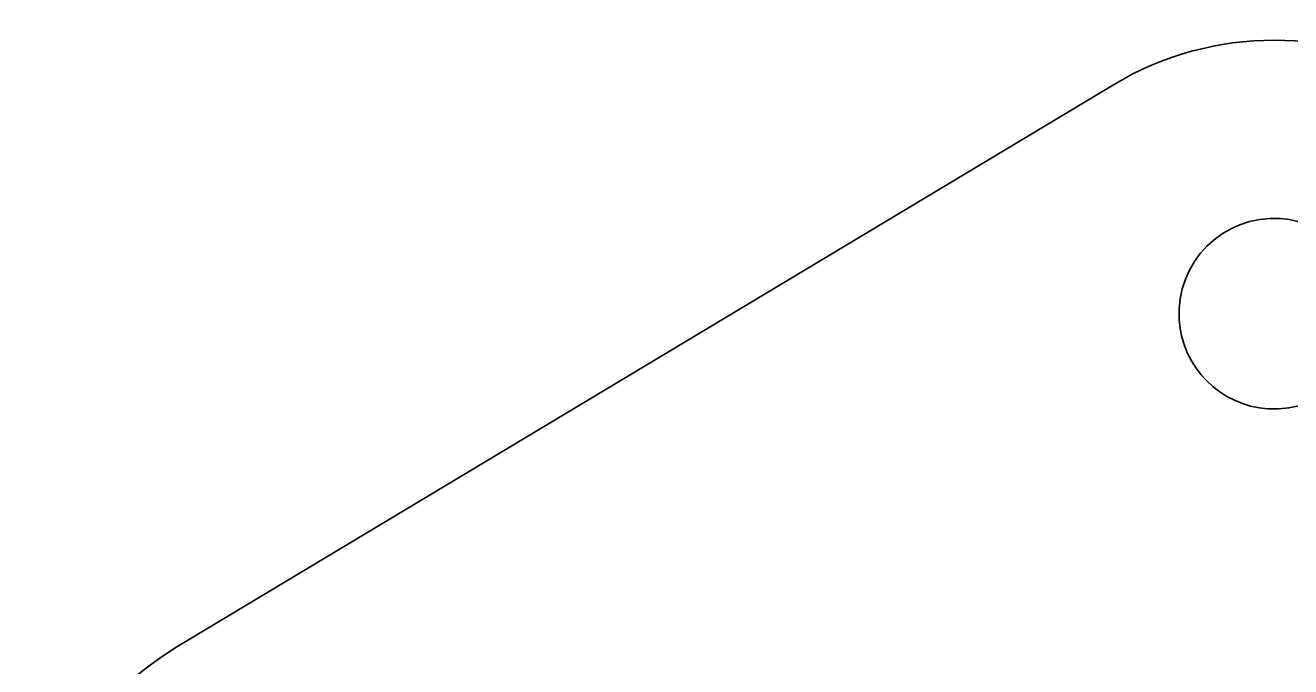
# Model space of a CAD drawing. Extents: x 64 to 886, y -1050 to 298.
# Drawn here: x 63.8 to 480.5, y 87.3 to 298.4 of the extents above; entities that cross this region are included whole.
import ezdxf

# ---------------------------------------------------------------- set-up
doc = ezdxf.new("R2010")
doc.units = 0
doc.header["$MEASUREMENT"] = 0
doc.layers.add('Layer 1', color=7, linetype='Continuous', lineweight=0)

# ---------------------------------------------------------------- blocks, each defined once
blk = doc.blocks.new('Block_0')
at = {"layer": 'Layer 1', "color": 1, "lineweight": 35, "true_color": 0xff0000}
for points, knots in [([(833.19, -1050.48), (862.52, -1050.48), (886.3, -1026.7), (886.3, -997.37), (886.3, -997.37), (886.3, 5.53), (886.3, 5.53), (886.3, 41.65), (867.36, 75.15), (836.38, 93.75), (836.38, 93.75), (528.03, 278.87), (528.03, 278.87), (495.44, 298.44), (454.71, 298.44), (422.11, 278.87), (422.11, 278.87), (113.76, 93.75), (113.76, 93.75), (82.8, 75.15), (63.85, 41.65), (63.85, 5.53), (63.85, 5.53), (63.85, -997.37), (63.85, -997.37), (63.85, -1026.7), (87.63, -1050.48), (116.96, -1050.48), (116.96, -1050.48), (833.19, -1050.48), (833.19, -1050.48)], [0, 0, 0, 0, 1, 1, 1, 2, 2, 2, 3, 3, 3, 4, 4, 4, 5, 5, 5, 6, 6, 6, 7, 7, 7, 8, 8, 8, 9, 9, 9, 10, 10, 10, 10]), ([(477.17, 234.79), (492.79, 233.77), (505.44, 221.09), (506.4, 205.47), (507.56, 186.53), (491.93, 170.95), (473, 172.17), (457.39, 173.17), (444.74, 185.84), (443.75, 201.45), (442.56, 220.4), (458.21, 236.02), (477.17, 234.79)], [0, 0, 0, 0, 1, 1, 1, 2, 2, 2, 3, 3, 3, 4, 4, 4, 4])]:
    blk.add_open_spline(points, degree=3, knots=knots, dxfattribs=at)

msp = doc.modelspace()

# ---------------------------------------------------------------- block references
at = {"layer": 'Layer 1'}
msp.add_blockref('Block_0', (0, 0), dxfattribs=at)

doc.saveas('drawing.dxf')
